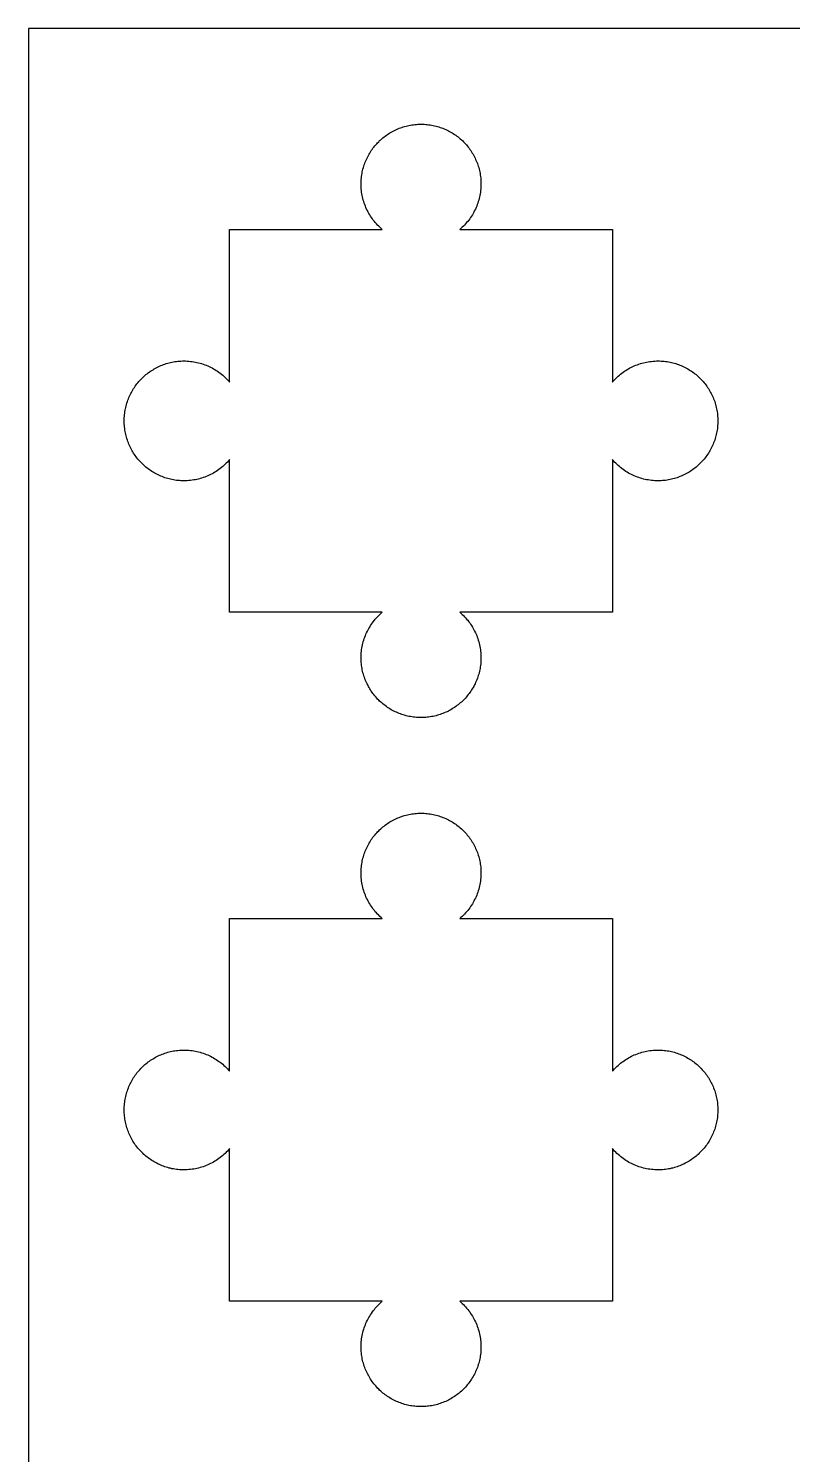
# Model space of a CAD drawing. Extents: x 0.2 to 37.3, y 0.2 to 30.1.
# Drawn here: x 0.25 to 8.23, y 15.16 to 30.06 of the extents above; entities that cross this region are included whole.
import ezdxf

# ---------------------------------------------------------------- set-up
doc = ezdxf.new("R2010")
doc.units = 0
doc.layers.add('LAYER_1', color=18, linetype='CONTINUOUS')
doc.layers.add('MALE', color=18, linetype='CONTINUOUS')

msp = doc.modelspace()

# ---------------------------------------------------------------- linework, layer by layer
at = {"layer": 'LAYER_1'}
msp.add_lwpolyline([(0.25, 0.25), (37.264, 0.25), (37.264, 30.061), (0.25, 30.061)], close=True, dxfattribs=at)
at = {"layer": 'MALE'}
for points in [[(2.351, 23.96), (2.351, 25.556), (2.34, 25.543), (2.329, 25.53), (2.317, 25.518), (2.304, 25.506), (2.292, 25.494), (2.279, 25.483), (2.266, 25.472), (2.253, 25.461), (2.239, 25.451), (2.225, 25.442), (2.211, 25.432), (2.197, 25.423), (2.183, 25.415), (2.168, 25.407), (2.153, 25.399), (2.138, 25.392), (2.122, 25.385), (2.107, 25.378), (2.091, 25.372), (2.075, 25.367), (2.059, 25.361), (2.043, 25.357), (2.027, 25.352), (2.01, 25.348), (1.994, 25.345), (1.977, 25.342), (1.96, 25.339), (1.943, 25.337), (1.926, 25.336), (1.909, 25.334), (1.892, 25.334), (1.875, 25.333), (1.859, 25.334), (1.843, 25.334), (1.827, 25.335), (1.811, 25.337), (1.795, 25.338), (1.78, 25.341), (1.764, 25.343), (1.749, 25.346), (1.734, 25.35), (1.719, 25.353), (1.704, 25.357), (1.689, 25.362), (1.675, 25.366), (1.66, 25.371), (1.646, 25.377), (1.632, 25.383), (1.618, 25.389), (1.604, 25.395), (1.59, 25.402), (1.577, 25.409), (1.564, 25.416), (1.551, 25.424), (1.538, 25.432), (1.526, 25.44), (1.513, 25.449), (1.501, 25.458), (1.489, 25.467), (1.477, 25.476), (1.466, 25.486), (1.455, 25.496), (1.444, 25.506), (1.433, 25.517), (1.423, 25.528), (1.412, 25.539), (1.402, 25.55), (1.393, 25.561), (1.383, 25.573), (1.374, 25.585), (1.365, 25.597), (1.357, 25.61), (1.348, 25.622), (1.34, 25.635), (1.333, 25.648), (1.325, 25.661), (1.318, 25.675), (1.312, 25.688), (1.305, 25.702), (1.299, 25.716), (1.293, 25.73), (1.288, 25.744), (1.283, 25.759), (1.278, 25.774), (1.274, 25.788), (1.27, 25.803), (1.266, 25.818), (1.263, 25.834), (1.26, 25.849), (1.257, 25.864), (1.255, 25.88), (1.253, 25.896), (1.252, 25.912), (1.251, 25.928), (1.25, 25.944), (1.25, 25.96), (1.25, 25.976), (1.251, 25.992), (1.252, 26.008), (1.253, 26.024), (1.255, 26.04), (1.257, 26.055), (1.26, 26.071), (1.263, 26.086), (1.266, 26.101), (1.27, 26.116), (1.274, 26.131), (1.278, 26.146), (1.283, 26.161), (1.288, 26.175), (1.293, 26.189), (1.299, 26.204), (1.305, 26.218), (1.312, 26.231), (1.318, 26.245), (1.325, 26.258), (1.333, 26.272), (1.34, 26.285), (1.348, 26.297), (1.357, 26.31), (1.365, 26.322), (1.374, 26.335), (1.383, 26.346), (1.393, 26.358), (1.402, 26.37), (1.412, 26.381), (1.423, 26.392), (1.433, 26.403), (1.444, 26.413), (1.455, 26.423), (1.466, 26.433), (1.477, 26.443), (1.489, 26.453), (1.501, 26.462), (1.513, 26.471), (1.526, 26.479), (1.538, 26.487), (1.551, 26.495), (1.564, 26.503), (1.577, 26.511), (1.59, 26.518), (1.604, 26.524), (1.618, 26.531), (1.632, 26.537), (1.646, 26.543), (1.66, 26.548), (1.675, 26.553), (1.689, 26.558), (1.704, 26.562), (1.719, 26.566), (1.734, 26.57), (1.749, 26.573), (1.764, 26.576), (1.78, 26.579), (1.795, 26.581), (1.811, 26.583), (1.827, 26.584), (1.843, 26.585), (1.859, 26.586), (1.875, 26.586), (1.892, 26.586), (1.909, 26.585), (1.926, 26.584), (1.943, 26.582), (1.96, 26.58), (1.977, 26.578), (1.994, 26.575), (2.01, 26.571), (2.027, 26.567), (2.043, 26.563), (2.059, 26.558), (2.075, 26.553), (2.091, 26.547), (2.107, 26.541), (2.122, 26.535), (2.138, 26.528), (2.153, 26.521), (2.168, 26.513), (2.183, 26.505), (2.197, 26.496), (2.211, 26.487), (2.225, 26.478), (2.239, 26.468), (2.253, 26.458), (2.266, 26.448), (2.279, 26.437), (2.292, 26.426), (2.304, 26.414), (2.317, 26.402), (2.329, 26.39), (2.34, 26.377), (2.351, 26.364), (2.351, 27.96), (3.947, 27.96), (3.934, 27.971), (3.921, 27.983), (3.909, 27.995), (3.897, 28.007), (3.886, 28.019), (3.874, 28.032), (3.864, 28.045), (3.853, 28.058), (3.843, 28.072), (3.833, 28.086), (3.824, 28.1), (3.815, 28.114), (3.807, 28.129), (3.798, 28.143), (3.791, 28.158), (3.783, 28.173), (3.776, 28.189), (3.77, 28.204), (3.764, 28.22), (3.758, 28.236), (3.753, 28.252), (3.748, 28.268), (3.744, 28.284), (3.74, 28.301), (3.737, 28.317), (3.734, 28.334), (3.731, 28.351), (3.729, 28.368), (3.727, 28.385), (3.726, 28.402), (3.725, 28.419), (3.725, 28.436), (3.725, 28.452), (3.726, 28.468), (3.727, 28.484), (3.728, 28.5), (3.73, 28.516), (3.732, 28.531), (3.735, 28.547), (3.738, 28.562), (3.741, 28.577), (3.745, 28.592), (3.749, 28.607), (3.753, 28.622), (3.758, 28.637), (3.763, 28.651), (3.769, 28.665), (3.774, 28.679), (3.78, 28.693), (3.787, 28.707), (3.794, 28.721), (3.801, 28.734), (3.808, 28.747), (3.816, 28.76), (3.824, 28.773), (3.832, 28.786), (3.841, 28.798), (3.849, 28.81), (3.859, 28.822), (3.868, 28.834), (3.878, 28.845), (3.888, 28.856), (3.898, 28.867), (3.909, 28.878), (3.919, 28.889), (3.93, 28.899), (3.942, 28.909), (3.953, 28.918), (3.965, 28.928), (3.977, 28.937), (3.989, 28.946), (4.001, 28.954), (4.014, 28.963), (4.027, 28.971), (4.04, 28.978), (4.053, 28.986), (4.066, 28.993), (4.08, 29), (4.094, 29.006), (4.108, 29.012), (4.122, 29.018), (4.136, 29.023), (4.151, 29.028), (4.165, 29.033), (4.18, 29.037), (4.195, 29.042), (4.21, 29.045), (4.225, 29.049), (4.241, 29.051), (4.256, 29.054), (4.272, 29.056), (4.287, 29.058), (4.303, 29.059), (4.319, 29.06), (4.335, 29.061), (4.351, 29.061), (4.368, 29.061), (4.384, 29.06), (4.4, 29.059), (4.415, 29.058), (4.431, 29.056), (4.447, 29.054), (4.462, 29.051), (4.478, 29.049), (4.493, 29.045), (4.508, 29.042), (4.523, 29.037), (4.538, 29.033), (4.552, 29.028), (4.567, 29.023), (4.581, 29.018), (4.595, 29.012), (4.609, 29.006), (4.623, 29), (4.637, 28.993), (4.65, 28.986), (4.663, 28.978), (4.676, 28.971), (4.689, 28.963), (4.702, 28.954), (4.714, 28.946), (4.726, 28.937), (4.738, 28.928), (4.75, 28.918), (4.761, 28.909), (4.773, 28.899), (4.784, 28.889), (4.794, 28.878), (4.805, 28.867), (4.815, 28.856), (4.825, 28.845), (4.835, 28.834), (4.844, 28.822), (4.853, 28.81), (4.862, 28.798), (4.871, 28.786), (4.879, 28.773), (4.887, 28.76), (4.895, 28.747), (4.902, 28.734), (4.909, 28.721), (4.916, 28.707), (4.922, 28.693), (4.929, 28.679), (4.934, 28.665), (4.94, 28.651), (4.945, 28.637), (4.95, 28.622), (4.954, 28.607), (4.958, 28.592), (4.962, 28.577), (4.965, 28.562), (4.968, 28.547), (4.971, 28.531), (4.973, 28.516), (4.975, 28.5), (4.976, 28.484), (4.977, 28.468), (4.978, 28.452), (4.978, 28.436), (4.977, 28.419), (4.977, 28.402), (4.976, 28.385), (4.974, 28.368), (4.972, 28.351), (4.969, 28.334), (4.966, 28.317), (4.963, 28.301), (4.959, 28.284), (4.955, 28.268), (4.95, 28.252), (4.945, 28.236), (4.939, 28.22), (4.933, 28.204), (4.926, 28.189), (4.919, 28.173), (4.912, 28.158), (4.904, 28.143), (4.896, 28.129), (4.888, 28.114), (4.879, 28.1), (4.87, 28.086), (4.86, 28.072), (4.85, 28.058), (4.839, 28.045), (4.828, 28.032), (4.817, 28.019), (4.806, 28.007), (4.794, 27.995), (4.781, 27.983), (4.769, 27.971), (4.756, 27.96), (6.351, 27.96), (6.351, 26.364), (6.363, 26.377), (6.374, 26.39), (6.386, 26.402), (6.398, 26.414), (6.411, 26.426), (6.424, 26.437), (6.437, 26.448), (6.45, 26.458), (6.464, 26.468), (6.477, 26.478), (6.491, 26.487), (6.506, 26.496), (6.52, 26.505), (6.535, 26.513), (6.55, 26.521), (6.565, 26.528), (6.58, 26.535), (6.596, 26.541), (6.612, 26.547), (6.628, 26.553), (6.644, 26.558), (6.66, 26.563), (6.676, 26.567), (6.692, 26.571), (6.709, 26.575), (6.726, 26.578), (6.743, 26.58), (6.759, 26.582), (6.776, 26.584), (6.793, 26.585), (6.811, 26.586), (6.828, 26.586), (6.844, 26.586), (6.86, 26.585), (6.876, 26.584), (6.892, 26.583), (6.907, 26.581), (6.923, 26.579), (6.938, 26.576), (6.954, 26.573), (6.969, 26.57), (6.984, 26.566), (6.999, 26.562), (7.014, 26.558), (7.028, 26.553), (7.043, 26.548), (7.057, 26.543), (7.071, 26.537), (7.085, 26.531), (7.099, 26.524), (7.112, 26.518), (7.126, 26.511), (7.139, 26.503), (7.152, 26.495), (7.165, 26.487), (7.177, 26.479), (7.19, 26.471), (7.202, 26.462), (7.214, 26.453), (7.225, 26.443), (7.237, 26.433), (7.248, 26.423), (7.259, 26.413), (7.27, 26.403), (7.28, 26.392), (7.29, 26.381), (7.3, 26.37), (7.31, 26.358), (7.319, 26.346), (7.329, 26.335), (7.337, 26.322), (7.346, 26.31), (7.354, 26.297), (7.362, 26.285), (7.37, 26.272), (7.377, 26.258), (7.384, 26.245), (7.391, 26.231), (7.398, 26.218), (7.404, 26.204), (7.409, 26.189), (7.415, 26.175), (7.42, 26.161), (7.425, 26.146), (7.429, 26.131), (7.433, 26.116), (7.437, 26.101), (7.44, 26.086), (7.443, 26.071), (7.446, 26.055), (7.448, 26.04), (7.45, 26.024), (7.451, 26.008), (7.452, 25.992), (7.453, 25.976), (7.453, 25.96), (7.453, 25.944), (7.452, 25.928), (7.451, 25.912), (7.45, 25.896), (7.448, 25.88), (7.446, 25.864), (7.443, 25.849), (7.44, 25.834), (7.437, 25.818), (7.433, 25.803), (7.429, 25.788), (7.425, 25.774), (7.42, 25.759), (7.415, 25.744), (7.409, 25.73), (7.404, 25.716), (7.398, 25.702), (7.391, 25.688), (7.384, 25.675), (7.377, 25.661), (7.37, 25.648), (7.362, 25.635), (7.354, 25.622), (7.346, 25.61), (7.337, 25.597), (7.329, 25.585), (7.319, 25.573), (7.31, 25.561), (7.3, 25.55), (7.29, 25.539), (7.28, 25.528), (7.27, 25.517), (7.259, 25.506), (7.248, 25.496), (7.237, 25.486), (7.225, 25.476), (7.214, 25.467), (7.202, 25.458), (7.19, 25.449), (7.177, 25.44), (7.165, 25.432), (7.152, 25.424), (7.139, 25.416), (7.126, 25.409), (7.112, 25.402), (7.099, 25.395), (7.085, 25.389), (7.071, 25.383), (7.057, 25.377), (7.043, 25.371), (7.028, 25.366), (7.014, 25.362), (6.999, 25.357), (6.984, 25.353), (6.969, 25.35), (6.954, 25.346), (6.938, 25.343), (6.923, 25.341), (6.907, 25.338), (6.892, 25.337), (6.876, 25.335), (6.86, 25.334), (6.844, 25.334), (6.828, 25.333), (6.811, 25.334), (6.793, 25.334), (6.776, 25.336), (6.759, 25.337), (6.743, 25.339), (6.726, 25.342), (6.709, 25.345), (6.692, 25.348), (6.676, 25.352), (6.66, 25.357), (6.644, 25.361), (6.628, 25.367), (6.612, 25.372), (6.596, 25.378), (6.58, 25.385), (6.565, 25.392), (6.55, 25.399), (6.535, 25.407), (6.52, 25.415), (6.506, 25.423), (6.491, 25.432), (6.477, 25.442), (6.464, 25.451), (6.45, 25.461), (6.437, 25.472), (6.424, 25.483), (6.411, 25.494), (6.398, 25.506), (6.386, 25.518), (6.374, 25.53), (6.363, 25.543), (6.351, 25.556), (6.351, 23.96), (4.756, 23.96), (4.769, 23.949), (4.781, 23.937), (4.794, 23.925), (4.806, 23.913), (4.817, 23.9), (4.828, 23.888), (4.839, 23.875), (4.85, 23.861), (4.86, 23.848), (4.87, 23.834), (4.879, 23.82), (4.888, 23.805), (4.896, 23.791), (4.904, 23.776), (4.912, 23.761), (4.919, 23.746), (4.926, 23.731), (4.933, 23.715), (4.939, 23.7), (4.945, 23.684), (4.95, 23.668), (4.955, 23.651), (4.959, 23.635), (4.963, 23.619), (4.966, 23.602), (4.969, 23.585), (4.972, 23.569), (4.974, 23.552), (4.976, 23.535), (4.977, 23.518), (4.977, 23.501), (4.978, 23.483), (4.978, 23.467), (4.977, 23.451), (4.976, 23.435), (4.975, 23.42), (4.973, 23.404), (4.971, 23.388), (4.968, 23.373), (4.965, 23.357), (4.962, 23.342), (4.958, 23.327), (4.954, 23.312), (4.95, 23.298), (4.945, 23.283), (4.94, 23.269), (4.934, 23.254), (4.929, 23.24), (4.922, 23.226), (4.916, 23.212), (4.909, 23.199), (4.902, 23.185), (4.895, 23.172), (4.887, 23.159), (4.879, 23.147), (4.871, 23.134), (4.862, 23.122), (4.853, 23.109), (4.844, 23.098), (4.835, 23.086), (4.825, 23.074), (4.815, 23.063), (4.805, 23.052), (4.794, 23.041), (4.784, 23.031), (4.773, 23.021), (4.761, 23.011), (4.75, 23.001), (4.738, 22.992), (4.726, 22.983), (4.714, 22.974), (4.702, 22.965), (4.689, 22.957), (4.676, 22.949), (4.663, 22.941), (4.65, 22.934), (4.637, 22.927), (4.623, 22.92), (4.609, 22.914), (4.595, 22.908), (4.581, 22.902), (4.567, 22.896), (4.552, 22.891), (4.538, 22.886), (4.523, 22.882), (4.508, 22.878), (4.493, 22.874), (4.478, 22.871), (4.462, 22.868), (4.447, 22.866), (4.431, 22.863), (4.415, 22.862), (4.4, 22.86), (4.384, 22.859), (4.368, 22.859), (4.351, 22.858), (4.335, 22.859), (4.319, 22.859), (4.303, 22.86), (4.287, 22.862), (4.272, 22.863), (4.256, 22.866), (4.241, 22.868), (4.225, 22.871), (4.21, 22.874), (4.195, 22.878), (4.18, 22.882), (4.165, 22.886), (4.151, 22.891), (4.136, 22.896), (4.122, 22.902), (4.108, 22.908), (4.094, 22.914), (4.08, 22.92), (4.066, 22.927), (4.053, 22.934), (4.04, 22.941), (4.027, 22.949), (4.014, 22.957), (4.001, 22.965), (3.989, 22.974), (3.977, 22.983), (3.965, 22.992), (3.953, 23.001), (3.942, 23.011), (3.93, 23.021), (3.919, 23.031), (3.909, 23.041), (3.898, 23.052), (3.888, 23.063), (3.878, 23.074), (3.868, 23.086), (3.859, 23.098), (3.849, 23.109), (3.841, 23.122), (3.832, 23.134), (3.824, 23.147), (3.816, 23.159), (3.808, 23.172), (3.801, 23.185), (3.794, 23.199), (3.787, 23.212), (3.78, 23.226), (3.774, 23.24), (3.769, 23.254), (3.763, 23.269), (3.758, 23.283), (3.753, 23.298), (3.749, 23.312), (3.745, 23.327), (3.741, 23.342), (3.738, 23.357), (3.735, 23.373), (3.732, 23.388), (3.73, 23.404), (3.728, 23.42), (3.727, 23.435), (3.726, 23.451), (3.725, 23.467), (3.725, 23.483), (3.725, 23.501), (3.726, 23.518), (3.727, 23.535), (3.729, 23.552), (3.731, 23.569), (3.734, 23.585), (3.737, 23.602), (3.74, 23.619), (3.744, 23.635), (3.748, 23.651), (3.753, 23.668), (3.758, 23.684), (3.764, 23.7), (3.77, 23.715), (3.776, 23.731), (3.783, 23.746), (3.791, 23.761), (3.798, 23.776), (3.807, 23.791), (3.815, 23.805), (3.824, 23.82), (3.833, 23.834), (3.843, 23.848), (3.853, 23.861), (3.864, 23.875), (3.874, 23.888), (3.886, 23.9), (3.897, 23.913), (3.909, 23.925), (3.921, 23.937), (3.934, 23.949), (3.947, 23.96)], [(2.351, 16.757), (2.351, 18.353), (2.34, 18.34), (2.329, 18.327), (2.317, 18.315), (2.304, 18.303), (2.292, 18.291), (2.279, 18.28), (2.266, 18.269), (2.253, 18.259), (2.239, 18.249), (2.225, 18.239), (2.211, 18.23), (2.197, 18.221), (2.183, 18.212), (2.168, 18.204), (2.153, 18.196), (2.138, 18.189), (2.122, 18.182), (2.107, 18.176), (2.091, 18.17), (2.075, 18.164), (2.059, 18.159), (2.043, 18.154), (2.027, 18.15), (2.01, 18.146), (1.994, 18.142), (1.977, 18.139), (1.96, 18.137), (1.943, 18.134), (1.926, 18.133), (1.909, 18.132), (1.892, 18.131), (1.875, 18.131), (1.859, 18.131), (1.843, 18.131), (1.827, 18.132), (1.811, 18.134), (1.795, 18.136), (1.78, 18.138), (1.764, 18.14), (1.749, 18.143), (1.734, 18.147), (1.719, 18.15), (1.704, 18.154), (1.689, 18.159), (1.675, 18.164), (1.66, 18.169), (1.646, 18.174), (1.632, 18.18), (1.618, 18.186), (1.604, 18.192), (1.59, 18.199), (1.577, 18.206), (1.564, 18.214), (1.551, 18.221), (1.538, 18.229), (1.526, 18.238), (1.513, 18.246), (1.501, 18.255), (1.489, 18.264), (1.477, 18.274), (1.466, 18.283), (1.455, 18.293), (1.444, 18.304), (1.433, 18.314), (1.423, 18.325), (1.412, 18.336), (1.402, 18.347), (1.393, 18.359), (1.383, 18.37), (1.374, 18.382), (1.365, 18.394), (1.357, 18.407), (1.348, 18.419), (1.34, 18.432), (1.333, 18.445), (1.325, 18.458), (1.318, 18.472), (1.312, 18.485), (1.305, 18.499), (1.299, 18.513), (1.293, 18.527), (1.288, 18.542), (1.283, 18.556), (1.278, 18.571), (1.274, 18.586), (1.27, 18.6), (1.266, 18.616), (1.263, 18.631), (1.26, 18.646), (1.257, 18.662), (1.255, 18.677), (1.253, 18.693), (1.252, 18.709), (1.251, 18.725), (1.25, 18.741), (1.25, 18.757), (1.25, 18.773), (1.251, 18.789), (1.252, 18.805), (1.253, 18.821), (1.255, 18.837), (1.257, 18.852), (1.26, 18.868), (1.263, 18.883), (1.266, 18.898), (1.27, 18.914), (1.274, 18.928), (1.278, 18.943), (1.283, 18.958), (1.288, 18.972), (1.293, 18.987), (1.299, 19.001), (1.305, 19.015), (1.312, 19.029), (1.318, 19.042), (1.325, 19.056), (1.333, 19.069), (1.34, 19.082), (1.348, 19.095), (1.357, 19.107), (1.365, 19.12), (1.374, 19.132), (1.383, 19.144), (1.393, 19.155), (1.402, 19.167), (1.412, 19.178), (1.423, 19.189), (1.433, 19.2), (1.444, 19.21), (1.455, 19.221), (1.466, 19.231), (1.477, 19.24), (1.489, 19.25), (1.501, 19.259), (1.513, 19.268), (1.526, 19.276), (1.538, 19.285), (1.551, 19.293), (1.564, 19.3), (1.577, 19.308), (1.59, 19.315), (1.604, 19.322), (1.618, 19.328), (1.632, 19.334), (1.646, 19.34), (1.66, 19.345), (1.675, 19.35), (1.689, 19.355), (1.704, 19.36), (1.719, 19.364), (1.734, 19.367), (1.749, 19.371), (1.764, 19.374), (1.78, 19.376), (1.795, 19.378), (1.811, 19.38), (1.827, 19.382), (1.843, 19.383), (1.859, 19.383), (1.875, 19.383), (1.892, 19.383), (1.909, 19.382), (1.926, 19.381), (1.943, 19.38), (1.96, 19.377), (1.977, 19.375), (1.994, 19.372), (2.01, 19.368), (2.027, 19.364), (2.043, 19.36), (2.059, 19.355), (2.075, 19.35), (2.091, 19.344), (2.107, 19.338), (2.122, 19.332), (2.138, 19.325), (2.153, 19.318), (2.168, 19.31), (2.183, 19.302), (2.197, 19.293), (2.211, 19.284), (2.225, 19.275), (2.239, 19.265), (2.253, 19.255), (2.266, 19.245), (2.279, 19.234), (2.292, 19.223), (2.304, 19.211), (2.317, 19.199), (2.329, 19.187), (2.34, 19.174), (2.351, 19.161), (2.351, 20.757), (3.947, 20.757), (3.934, 20.768), (3.921, 20.78), (3.909, 20.792), (3.897, 20.804), (3.886, 20.816), (3.874, 20.829), (3.864, 20.842), (3.853, 20.856), (3.843, 20.869), (3.833, 20.883), (3.824, 20.897), (3.815, 20.911), (3.807, 20.926), (3.798, 20.941), (3.791, 20.956), (3.783, 20.971), (3.776, 20.986), (3.77, 21.002), (3.764, 21.017), (3.758, 21.033), (3.753, 21.049), (3.748, 21.065), (3.744, 21.082), (3.74, 21.098), (3.737, 21.115), (3.734, 21.131), (3.731, 21.148), (3.729, 21.165), (3.727, 21.182), (3.726, 21.199), (3.725, 21.216), (3.725, 21.233), (3.725, 21.25), (3.726, 21.266), (3.727, 21.281), (3.728, 21.297), (3.73, 21.313), (3.732, 21.329), (3.735, 21.344), (3.738, 21.359), (3.741, 21.375), (3.745, 21.39), (3.749, 21.404), (3.753, 21.419), (3.758, 21.434), (3.763, 21.448), (3.769, 21.463), (3.774, 21.477), (3.78, 21.491), (3.787, 21.504), (3.794, 21.518), (3.801, 21.531), (3.808, 21.544), (3.816, 21.557), (3.824, 21.57), (3.832, 21.583), (3.841, 21.595), (3.849, 21.607), (3.859, 21.619), (3.868, 21.631), (3.878, 21.642), (3.888, 21.654), (3.898, 21.665), (3.909, 21.675), (3.919, 21.686), (3.93, 21.696), (3.942, 21.706), (3.953, 21.716), (3.965, 21.725), (3.977, 21.734), (3.989, 21.743), (4.001, 21.752), (4.014, 21.76), (4.027, 21.768), (4.04, 21.776), (4.053, 21.783), (4.066, 21.79), (4.08, 21.797), (4.094, 21.803), (4.108, 21.809), (4.122, 21.815), (4.136, 21.82), (4.151, 21.826), (4.165, 21.83), (4.18, 21.835), (4.195, 21.839), (4.21, 21.842), (4.225, 21.846), (4.241, 21.849), (4.256, 21.851), (4.272, 21.853), (4.287, 21.855), (4.303, 21.857), (4.319, 21.858), (4.335, 21.858), (4.351, 21.858), (4.368, 21.858), (4.384, 21.858), (4.4, 21.857), (4.415, 21.855), (4.431, 21.853), (4.447, 21.851), (4.462, 21.849), (4.478, 21.846), (4.493, 21.842), (4.508, 21.839), (4.523, 21.835), (4.538, 21.83), (4.552, 21.826), (4.567, 21.82), (4.581, 21.815), (4.595, 21.809), (4.609, 21.803), (4.623, 21.797), (4.637, 21.79), (4.65, 21.783), (4.663, 21.776), (4.676, 21.768), (4.689, 21.76), (4.702, 21.752), (4.714, 21.743), (4.726, 21.734), (4.738, 21.725), (4.75, 21.716), (4.761, 21.706), (4.773, 21.696), (4.784, 21.686), (4.794, 21.675), (4.805, 21.665), (4.815, 21.654), (4.825, 21.642), (4.835, 21.631), (4.844, 21.619), (4.853, 21.607), (4.862, 21.595), (4.871, 21.583), (4.879, 21.57), (4.887, 21.557), (4.895, 21.544), (4.902, 21.531), (4.909, 21.518), (4.916, 21.504), (4.922, 21.491), (4.929, 21.477), (4.934, 21.463), (4.94, 21.448), (4.945, 21.434), (4.95, 21.419), (4.954, 21.404), (4.958, 21.39), (4.962, 21.375), (4.965, 21.359), (4.968, 21.344), (4.971, 21.329), (4.973, 21.313), (4.975, 21.297), (4.976, 21.281), (4.977, 21.266), (4.978, 21.25), (4.978, 21.233), (4.977, 21.216), (4.977, 21.199), (4.976, 21.182), (4.974, 21.165), (4.972, 21.148), (4.969, 21.131), (4.966, 21.115), (4.963, 21.098), (4.959, 21.082), (4.955, 21.065), (4.95, 21.049), (4.945, 21.033), (4.939, 21.017), (4.933, 21.002), (4.926, 20.986), (4.919, 20.971), (4.912, 20.956), (4.904, 20.941), (4.896, 20.926), (4.888, 20.911), (4.879, 20.897), (4.87, 20.883), (4.86, 20.869), (4.85, 20.856), (4.839, 20.842), (4.828, 20.829), (4.817, 20.816), (4.806, 20.804), (4.794, 20.792), (4.781, 20.78), (4.769, 20.768), (4.756, 20.757), (6.351, 20.757), (6.351, 19.161), (6.363, 19.174), (6.374, 19.187), (6.386, 19.199), (6.398, 19.211), (6.411, 19.223), (6.424, 19.234), (6.437, 19.245), (6.45, 19.255), (6.464, 19.265), (6.477, 19.275), (6.491, 19.284), (6.506, 19.293), (6.52, 19.302), (6.535, 19.31), (6.55, 19.318), (6.565, 19.325), (6.58, 19.332), (6.596, 19.338), (6.612, 19.344), (6.628, 19.35), (6.644, 19.355), (6.66, 19.36), (6.676, 19.364), (6.692, 19.368), (6.709, 19.372), (6.726, 19.375), (6.743, 19.377), (6.759, 19.38), (6.776, 19.381), (6.793, 19.382), (6.811, 19.383), (6.828, 19.383), (6.844, 19.383), (6.86, 19.383), (6.876, 19.382), (6.892, 19.38), (6.907, 19.378), (6.923, 19.376), (6.938, 19.374), (6.954, 19.371), (6.969, 19.367), (6.984, 19.364), (6.999, 19.36), (7.014, 19.355), (7.028, 19.35), (7.043, 19.345), (7.057, 19.34), (7.071, 19.334), (7.085, 19.328), (7.099, 19.322), (7.112, 19.315), (7.126, 19.308), (7.139, 19.3), (7.152, 19.293), (7.165, 19.285), (7.177, 19.276), (7.19, 19.268), (7.202, 19.259), (7.214, 19.25), (7.225, 19.24), (7.237, 19.231), (7.248, 19.221), (7.259, 19.21), (7.27, 19.2), (7.28, 19.189), (7.29, 19.178), (7.3, 19.167), (7.31, 19.155), (7.319, 19.144), (7.329, 19.132), (7.337, 19.12), (7.346, 19.107), (7.354, 19.095), (7.362, 19.082), (7.37, 19.069), (7.377, 19.056), (7.384, 19.042), (7.391, 19.029), (7.398, 19.015), (7.404, 19.001), (7.409, 18.987), (7.415, 18.972), (7.42, 18.958), (7.425, 18.943), (7.429, 18.928), (7.433, 18.914), (7.437, 18.898), (7.44, 18.883), (7.443, 18.868), (7.446, 18.852), (7.448, 18.837), (7.45, 18.821), (7.451, 18.805), (7.452, 18.789), (7.453, 18.773), (7.453, 18.757), (7.453, 18.741), (7.452, 18.725), (7.451, 18.709), (7.45, 18.693), (7.448, 18.677), (7.446, 18.662), (7.443, 18.646), (7.44, 18.631), (7.437, 18.616), (7.433, 18.6), (7.429, 18.586), (7.425, 18.571), (7.42, 18.556), (7.415, 18.542), (7.409, 18.527), (7.404, 18.513), (7.398, 18.499), (7.391, 18.485), (7.384, 18.472), (7.377, 18.458), (7.37, 18.445), (7.362, 18.432), (7.354, 18.419), (7.346, 18.407), (7.337, 18.394), (7.329, 18.382), (7.319, 18.37), (7.31, 18.359), (7.3, 18.347), (7.29, 18.336), (7.28, 18.325), (7.27, 18.314), (7.259, 18.304), (7.248, 18.293), (7.237, 18.283), (7.225, 18.274), (7.214, 18.264), (7.202, 18.255), (7.19, 18.246), (7.177, 18.238), (7.165, 18.229), (7.152, 18.221), (7.139, 18.214), (7.126, 18.206), (7.112, 18.199), (7.099, 18.192), (7.085, 18.186), (7.071, 18.18), (7.057, 18.174), (7.043, 18.169), (7.028, 18.164), (7.014, 18.159), (6.999, 18.154), (6.984, 18.15), (6.969, 18.147), (6.954, 18.143), (6.938, 18.14), (6.923, 18.138), (6.907, 18.136), (6.892, 18.134), (6.876, 18.132), (6.86, 18.131), (6.844, 18.131), (6.828, 18.131), (6.811, 18.131), (6.793, 18.132), (6.776, 18.133), (6.759, 18.134), (6.743, 18.137), (6.726, 18.139), (6.709, 18.142), (6.692, 18.146), (6.676, 18.15), (6.66, 18.154), (6.644, 18.159), (6.628, 18.164), (6.612, 18.17), (6.596, 18.176), (6.58, 18.182), (6.565, 18.189), (6.55, 18.196), (6.535, 18.204), (6.52, 18.212), (6.506, 18.221), (6.491, 18.23), (6.477, 18.239), (6.464, 18.249), (6.45, 18.259), (6.437, 18.269), (6.424, 18.28), (6.411, 18.291), (6.398, 18.303), (6.386, 18.315), (6.374, 18.327), (6.363, 18.34), (6.351, 18.353), (6.351, 16.757), (4.756, 16.757), (4.769, 16.746), (4.781, 16.734), (4.794, 16.722), (4.806, 16.71), (4.817, 16.698), (4.828, 16.685), (4.839, 16.672), (4.85, 16.658), (4.86, 16.645), (4.87, 16.631), (4.879, 16.617), (4.888, 16.603), (4.896, 16.588), (4.904, 16.573), (4.912, 16.558), (4.919, 16.543), (4.926, 16.528), (4.933, 16.512), (4.939, 16.497), (4.945, 16.481), (4.95, 16.465), (4.955, 16.449), (4.959, 16.432), (4.963, 16.416), (4.966, 16.399), (4.969, 16.383), (4.972, 16.366), (4.974, 16.349), (4.976, 16.332), (4.977, 16.315), (4.977, 16.298), (4.978, 16.281), (4.978, 16.264), (4.977, 16.248), (4.976, 16.233), (4.975, 16.217), (4.973, 16.201), (4.971, 16.185), (4.968, 16.17), (4.965, 16.155), (4.962, 16.139), (4.958, 16.124), (4.954, 16.11), (4.95, 16.095), (4.945, 16.08), (4.94, 16.066), (4.934, 16.051), (4.929, 16.037), (4.922, 16.023), (4.916, 16.01), (4.909, 15.996), (4.902, 15.983), (4.895, 15.97), (4.887, 15.957), (4.879, 15.944), (4.871, 15.931), (4.862, 15.919), (4.853, 15.907), (4.844, 15.895), (4.835, 15.883), (4.825, 15.872), (4.815, 15.86), (4.805, 15.849), (4.794, 15.839), (4.784, 15.828), (4.773, 15.818), (4.761, 15.808), (4.75, 15.798), (4.738, 15.789), (4.726, 15.78), (4.714, 15.771), (4.702, 15.762), (4.689, 15.754), (4.676, 15.746), (4.663, 15.738), (4.65, 15.731), (4.637, 15.724), (4.623, 15.717), (4.609, 15.711), (4.595, 15.705), (4.581, 15.699), (4.567, 15.694), (4.552, 15.688), (4.538, 15.684), (4.523, 15.679), (4.508, 15.675), (4.493, 15.672), (4.478, 15.668), (4.462, 15.665), (4.447, 15.663), (4.431, 15.661), (4.415, 15.659), (4.4, 15.657), (4.384, 15.656), (4.368, 15.656), (4.351, 15.656), (4.335, 15.656), (4.319, 15.656), (4.303, 15.657), (4.287, 15.659), (4.272, 15.661), (4.256, 15.663), (4.241, 15.665), (4.225, 15.668), (4.21, 15.672), (4.195, 15.675), (4.18, 15.679), (4.165, 15.684), (4.151, 15.688), (4.136, 15.694), (4.122, 15.699), (4.108, 15.705), (4.094, 15.711), (4.08, 15.717), (4.066, 15.724), (4.053, 15.731), (4.04, 15.738), (4.027, 15.746), (4.014, 15.754), (4.001, 15.762), (3.989, 15.771), (3.977, 15.78), (3.965, 15.789), (3.953, 15.798), (3.942, 15.808), (3.93, 15.818), (3.919, 15.828), (3.909, 15.839), (3.898, 15.849), (3.888, 15.86), (3.878, 15.872), (3.868, 15.883), (3.859, 15.895), (3.849, 15.907), (3.841, 15.919), (3.832, 15.931), (3.824, 15.944), (3.816, 15.957), (3.808, 15.97), (3.801, 15.983), (3.794, 15.996), (3.787, 16.01), (3.78, 16.023), (3.774, 16.037), (3.769, 16.051), (3.763, 16.066), (3.758, 16.08), (3.753, 16.095), (3.749, 16.11), (3.745, 16.124), (3.741, 16.139), (3.738, 16.155), (3.735, 16.17), (3.732, 16.185), (3.73, 16.201), (3.728, 16.217), (3.727, 16.233), (3.726, 16.248), (3.725, 16.264), (3.725, 16.281), (3.725, 16.298), (3.726, 16.315), (3.727, 16.332), (3.729, 16.349), (3.731, 16.366), (3.734, 16.383), (3.737, 16.399), (3.74, 16.416), (3.744, 16.432), (3.748, 16.449), (3.753, 16.465), (3.758, 16.481), (3.764, 16.497), (3.77, 16.512), (3.776, 16.528), (3.783, 16.543), (3.791, 16.558), (3.798, 16.573), (3.807, 16.588), (3.815, 16.603), (3.824, 16.617), (3.833, 16.631), (3.843, 16.645), (3.853, 16.658), (3.864, 16.672), (3.874, 16.685), (3.886, 16.698), (3.897, 16.71), (3.909, 16.722), (3.921, 16.734), (3.934, 16.746), (3.947, 16.757)]]:
    msp.add_lwpolyline(points, close=True, dxfattribs=at)

doc.saveas('drawing.dxf')
